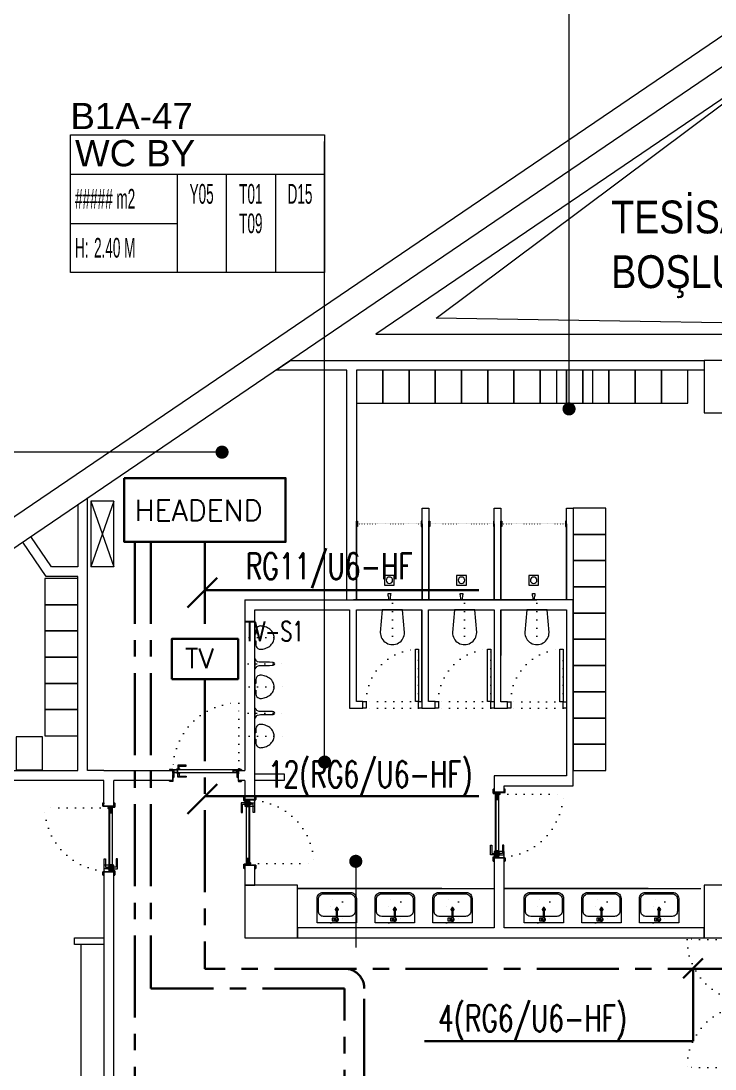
# Model space of a CAD drawing. Header units: metres. Extents: x -17582 to 152404, y -4219 to 29421.
# Drawn here: x 84519 to 85577, y 6990 to 8588 of the extents above; entities that cross this region are included whole.
import ezdxf
from ezdxf.enums import TextEntityAlignment as Align

# ---------------------------------------------------------------- set-up
doc = ezdxf.new("R2010")
doc.units = ezdxf.units.M
doc.header["$LTSCALE"] = 100
doc.header["$MEASUREMENT"] = 0
for name, pattern in [('CENTER', [2, 1.25, -0.25, 0.25, -0.25]), ('DOT2', [0.125, 0, -0.125]), ('HIDDEN', [0.375, 0.25, -0.125])]:
    doc.linetypes.add(name, pattern=pattern)
doc.layers.get('0').update_dxf_attribs({"color": 9, "lineweight": 9})
for name, color, linetype, lineweight in [('00', 9, 'Continuous', 9), ('01', 9, 'Continuous', 9), ('05', 9, 'Continuous', 9), ('05V', 9, 'Continuous', 9), ('06B', 9, 'Continuous', 9), ('06C @ 1', 9, 'Continuous', 9), ('06D', 9, 'Continuous', 9), ('07K', 8, 'Continuous', 9), ('09', 9, 'Continuous', 9), ('10', 9, 'Continuous', 9), ('11', 9, 'Continuous', 9), ('12', 9, 'Continuous', 9), ('15', 9, 'Continuous', 9), ('20', 9, 'DOT2', 9), ('21_mahal200', 9, 'Continuous', 9), ('E-GUVENLIK', 7, 'Continuous', 30), ('E-KABLO', 7, 'Continuous', 30), ('E-TV AMFİ KUTUSU', 7, 'Continuous', 30)]:
    doc.layers.add(name, color=color, linetype=linetype, lineweight=lineweight)
doc.styles.add('Arial', font='arial.ttf', dxfattribs={"height": 2.5})
doc.styles.add('E-YAZI', font='txttw.shx')
doc.styles.add('MuuM_TEXT-STANDART', font='ARIALN.TTF')
doc.dimstyles.new('MuuM_DIM200', dxfattribs={"dimscale": 20, "dimtxt": 2, "dimasz": 1, "dimexe": 1, "dimexo": 1, "dimgap": 1, "dimtad": 1, "dimdec": 1, "dimrnd": 0.5, "dimdsep": 46, "dimtxsty": 'MuuM_TEXT-STANDART', "dimblk": 'ARCHTICK', "dimcen": 0, "dimdle": 0.15, "dimclrd": 256, "dimclre": 256, "dimclrt": 256, "dimadec": 0, "dimazin": 0, "dimtfac": 5, "dimtdec": 1, "dimtix": 1, "dimtmove": 2, "dimatfit": 3, "dimldrblk": 'DOT', "dimfxl": 3, "dimfxlon": 1, "dimtolj": 1, "dimlwd": -1, "dimlwe": -1, "dimarcsym": 0})

# ---------------------------------------------------------------- blocks, each defined once
blk = doc.blocks.new('100_TV AMFİ KUTUSU')
at = {"layer": 'E-TV AMFİ KUTUSU', "color": 4}
blk.add_lwpolyline([(-2.529, 0), (2.529, 0), (2.529, 3.054), (-2.529, 3.054)], close=True, dxfattribs=at)
at = {"layer": 'E-TV AMFİ KUTUSU', "color": 3, "style": 'E-YAZI'}
blk.add_text('TV', height=1.5054, dxfattribs=at).set_placement((-1.518, 0.82))
blk = doc.blocks.new('p-kolon_80x80')
blk.add_lwpolyline([(-40, -40), (40, -40), (40, 40), (-40, 40)], close=True)
blk = doc.blocks.new('1.Bod.Ara.Sitatik Elk')
at = {"layer": '01'}
blk.add_lwpolyline([(1695, -40), (60, -1150.3), (40, -1163.9), (40, -1188.2), (40, -1370), (40, -1370), (40, -1430), (40, -1430), (40, -1850), (470, -1850), (470, -1890), (40, -1890), (40, -2160), (470, -2160), (470, -2200), (40, -2200), (40, -2200), (40, -2200), (40, -2945), (0, -2945), (0, -1142.7), (1968.9, 194.4)], dxfattribs=at)
for p in [(1600, -600), (900, -1400), (1600, -1400)]:
    blk.add_blockref('p-kolon_80x80', p, dxfattribs=at)
blk = doc.blocks.new('_ArchTick')
at = {"color": 0, "linetype": 'ByBlock', "const_width": 0.15}
blk.add_lwpolyline([(-0.5, -0.5), (0.5, 0.5)], dxfattribs=at)
blk = doc.blocks.new('_Dot')
at = {"color": 0, "linetype": 'ByBlock', "lineweight": -2}
blk.add_line((-0.5, 0), (-1, 0), dxfattribs=at)
at = {"color": 0, "linetype": 'ByBlock', "const_width": 0.5}
blk.add_lwpolyline([(-0.25, 0, 1), (0.25, 0, 1)], format="xyb", close=True, dxfattribs=at)
blk = doc.blocks.new('0_roomno2')
blk.add_lwpolyline([(19.375, -10.5), (0, -10.5), (0, 0), (19.375, 0)], close=True)
for points in [[(0, -3), (19.375, -3)], [(8.125, -3), (8.125, -10.5)], [(11.875, -3), (11.875, -10.5)], [(15.625, -3), (15.625, -10.5)], [(0, -6.75), (8.125, -6.75)]]:
    blk.add_lwpolyline(points)
at = {"style": 'MuuM_TEXT-STANDART', "width": 0.6}
blk.add_text('H:', height=1.5, dxfattribs=at).set_placement((0.35, -8.608), align=Align.MIDDLE_LEFT)
at = {"style": 'Arial'}
blk.add_attdef('ODANO', (0, 1.17), '', height=2, dxfattribs=at)
blk.add_attdef('MEKANADI', text='', height=2, dxfattribs=at).set_placement((0.35, -3), align=Align.BOTTOM_LEFT)
at = {"style": 'MuuM_TEXT-STANDART', "width": 0.6}
for tag, p in [('YER01', (10, -4.5)), ('TAVAN01', (13.75, -4.5)), ('DUVAR01', (17.5, -4.5)), ('YER02', (10, -6.75)), ('TAVAN02', (13.75, -6.75)), ('DUVAR02', (17.5, -6.75)), ('YER03', (10, -9)), ('TAVAN03', (13.75, -9)), ('DUVAR03', (17.5, -9))]:
    blk.add_attdef(tag, text='', height=1.5, dxfattribs=at).set_placement(p, align=Align.MIDDLE_CENTER)
for tag, p in [('M2', (0.35, -4.875)), ('TEMIZTAVANYUKSEKLIGI', (1.8, -8.608))]:
    blk.add_attdef(tag, text='', height=1.5, dxfattribs=at).set_placement(p, align=Align.MIDDLE_LEFT)
blk = doc.blocks.new('p-giyinme dolabı')
blk.add_lwpolyline([(40, -20), (40, 20), (-10, 20), (-10, -20)], close=True)
blk = doc.blocks.new('p-kapı kolu')
for points in [[(2.2, 0), (2.2, -1.25), (-2.2, -1.25), (-2.2, 0), (2.2, 0)], [(1.225, -1.25), (1.225, -7.5), (-13.775, -7.5), (-13.775, -5.625), (-1.025, -5.625), (-1.025, -5.625), (-1.025, -1.25), (1.225, -1.25)]]:
    blk.add_lwpolyline(points)
blk = doc.blocks.new('K-AH-01')
at = {"layer": '09'}
h = blk.add_hatch(dxfattribs=at)
h.set_pattern_fill('LOGEND', color=256, scale=10, style=0)
h.set_pattern_definition([(7e-15, (-3944.073, -2726.897), (10, 10), [3, -7]), (7e-15, (-3944.073, -2726.397), (10, 10), [3, -7]), (7e-15, (-3943.573, -2725.397), (10, 10), [2, -8]), (7e-15, (-3943.073, -2724.397), (10, 10), [1.5, -8.5]), (7e-15, (-3943.073, -2723.397), (10, 10), [1, -9]), (7e-15, (-3945.573, -2722.397), (10, 10), [0.5, -2.5, 0.5, -6.5]), (7e-15, (-3944.073, -2721.897), (10, 10), [0.5, -4, 1.5, -4]), (7e-15, (-3942.073, -2721.397), (10, 10), [0.5, -0.5, 0.5, -8.5]), (7e-15, (-3942.573, -2720.897), (10, 10), [0.5, -9.5]), (7e-15, (-3943.073, -2719.897), (10, 10), [1.5, -8.5]), (7e-15, (-3943.073, -2718.897), (10, 10), [2, -8]), (7e-15, (-3943.573, -2717.897), (10, 10), [2.5, -3, 0.5, -4]), (90, (-3947.573, -2723.897), (-10, 10), [0.5, -1, 2.5, -6]), (90, (-3947.073, -2722.897), (-10, 10), [0.5, -0.5, 1.5, -7.5]), (90, (-3946.573, -2718.897), (-10, 10), [1, -9]), (90, (-3946.073, -2722.897), (-10, 10), [2, -3, 0.5, -4.5]), (90, (-3945.573, -2717.397), (-10, 10), [0.5, -9.5]), (90, (-3945.073, -2722.397), (-10, 10), [1.5, -8.5]), (90, (-3944.073, -2721.897), (-10, 10), [1, -9]), (90, (-3943.073, -2721.897), (-10, 10), [0.5, -1.5, 1.5, -6.5]), (90, (-3942.573, -2721.397), (-10, 10), [0.5, -9.5]), (90, (-3942.073, -2723.397), (-10, 10), [1.4, -8.6]), (90, (-3941.573, -2725.397), (-10, 10), [1, -9]), (90, (-3940.573, -2721.397), (-10, 10), [0.5, -9.5]), (90, (-3939.573, -2721.897), (-10, 10), [1.5, -8.5]), (90, (-3938.573, -2721.897), (-10, 10), [1.5, -8.5]), (45, (-3940.073, -2725.8966), (1e-15, 10), [0.7071, -0.7071, 0.7071, -12.020836]), (45, (-3942.073, -2723.3966), (1e-15, 10), [1.4142, -12.727936]), (45, (-3946.073, -2718.3966), (1e-15, 10), [1.4142, -12.727936]), (45, (-3944.073, -2720.8966), (1e-15, 10), [1.4142, -12.727936]), (45, (-3943.573, -2722.8966), (1e-15, 10), [1.4142, -12.727936]), (45, (-3940.573, -2724.8966), (1e-15, 10), [1.4142, -12.727936]), (45, (-3941.573, -2724.3966), (1e-15, 10), [2.12132, -12.020816]), (45, (-3944.573, -2719.8966), (1e-15, 10), [0.7071, -13.435036]), (45, (-3945.073, -2718.8966), (1e-15, 10), [0.7071, -13.435036]), (45, (-3941.073, -2718.8966), (1e-15, 10), [0.7071, -13.435036]), (45, (-3945.073, -2723.8966), (1e-15, 10), [0.7071, -13.435036]), (45, (-3939.573, -2720.3966), (1e-15, 10), [0.7071, -13.435036]), (45, (-3943.073, -2721.3966), (1e-15, 10), [0.7071, -13.435036]), (45, (-3942.073, -2720.3966), (1e-15, 10), [0.7071, -13.435036]), (135, (-3942.573, -2722.3966), (-10, 1e-15), [0.7071, -0.7071, 2.12132, -10.606616]), (135, (-3941.073, -2722.3966), (-10, 1e-15), [0.7071, -13.435036]), (135, (-3941.073, -2725.8966), (-10, 1e-15), [0.7071, -13.435036]), (135, (-3943.073, -2723.3966), (-10, 1e-15), [0.7071, -13.435036]), (135, (-3941.573, -2721.3966), (-10, 1e-15), [0.7071, -13.435036]), (135, (-3944.073, -2723.8966), (-10, 1e-15), [0.7071, -13.435036]), (135, (-3940.073, -2723.8966), (-10, 1e-15), [0.7071, -13.435036]), (135, (-3947.073, -2726.8966), (-10, 1e-15), [0.7071, -13.435036]), (135, (-3946.573, -2726.3966), (-10, 1e-15), [1.4142, -12.727936]), (135, (-3946.073, -2725.8966), (-10, 1e-15), [1.4142, -12.727936]), (135, (-3945.073, -2725.8966), (-10, 1e-15), [1.4142, -12.727936]), (135, (-3944.573, -2724.8966), (-10, 1e-15), [1.4142, -12.727936]), (135, (-3940.573, -2720.8966), (-10, 1e-15), [1.4142, -12.727936]), (135, (-3938.573, -2725.8966), (-10, 1e-15), [1.4142, -12.727936]), (135, (-3938.073, -2717.8966), (-10, 1e-15), [1.4142, -12.727936]), (135, (-3938.073, -2718.8966), (-10, 1e-15), [1.4142, -12.727936]), (135, (-3939.073, -2719.3966), (-10, 1e-15), [1.4142, -12.727936]), (135, (-3946.073, -2719.3966), (-10, 1e-15), [2.12132, -12.020816]), (135, (-3939.573, -2720.3966), (-10, 1e-15), [2.12132, -12.020816]), (26.56505, (-3945.0727, -2717.3966), (10, 4e-09), [1.118, -21.24268]), (26.56505, (-3945.0727, -2722.3966), (10, 4e-09), [1.118, -21.24268]), (26.56505, (-3944.0727, -2719.3966), (10, 4e-09), [1.118, -21.24268]), (26.56505, (-3941.0727, -2726.3966), (10, 4e-09), [1.118, -21.24268]), (26.56505, (-3941.5727, -2725.3966), (10, 4e-09), [1.118, -21.24268]), (26.56505, (-3944.5727, -2723.3966), (10, 4e-09), [1.118, -21.24268]), (26.56505, (-3944.5727, -2718.3966), (10, 4e-09), [1.118, -21.24268]), (26.56505, (-3941.5727, -2721.3966), (10, 4e-09), [2.236, -20.12468]), (63.43495, (-3941.5727, -2719.8966), (5e-10, 10), [1.118, -21.24268]), (63.43495, (-3940.0727, -2722.8966), (5e-10, 10), [1.118, -21.24268]), (63.43495, (-3945.0727, -2720.8966), (5e-10, 10), [1.118, -21.24268]), (63.43495, (-3947.0727, -2720.3966), (5e-10, 10), [1.118, -21.24268]), (63.43495, (-3941.0727, -2722.3966), (5e-10, 10), [1.118, -21.24268]), (63.43495, (-3942.0727, -2722.3966), (5e-10, 10), [1.118, -21.24268]), (63.43495, (-3946.0727, -2720.8966), (5e-10, 10), [2.236, -20.12468]), (63.43495, (-3938.5727, -2724.3966), (5e-10, 10), [2.236, -20.12468]), (63.43495, (-3939.5727, -2723.8966), (5e-10, 10), [2.236, -20.12468]), (116.56505, (-3947.5727, -2725.3966), (-4e-09, 10), [1.118, -21.24268]), (116.56505, (-3947.5727, -2719.8966), (-4e-09, 10), [1.118, -21.24268]), (116.56505, (-3945.5727, -2726.8966), (-4e-09, 10), [1.118, -21.24268]), (116.56505, (-3946.5727, -2717.8966), (-4e-09, 10), [1.118, -21.24268]), (116.56505, (-3945.5727, -2723.8966), (-4e-09, 10), [1.118, -21.24268]), (116.56505, (-3943.5727, -2722.8966), (-4e-09, 10), [1.118, -21.24268]), (116.56505, (-3942.5727, -2720.8966), (-4e-09, 10), [1.118, -21.24268]), (116.56505, (-3947.0727, -2724.8966), (3.2e-06, 10.0000016), [1.118, -21.24268]), (116.56505, (-3944.5727, -2723.3966), (-4e-09, 10), [1.118, -21.24268]), (116.56505, (-3941.5727, -2724.3966), (-4e-09, 10), [1.118, -21.24268]), (116.56505, (-3940.5727, -2723.3966), (-4e-09, 10), [1.118, -21.24268]), (116.56505, (-3938.5727, -2720.3966), (-4e-09, 10), [1.118, -21.24268]), (116.56505, (-3946.0727, -2717.3966), (-4e-09, 10), [1.118, -21.24268]), (116.56505, (-3947.5727, -2717.8966), (-4e-09, 10), [2.236, -20.12468]), (116.56505, (-3946.0727, -2724.8966), (-4e-09, 10), [2.236, -20.12468]), (153.43495, (-3947.5727, -2726.3966), (-10, 5e-10), [1.118, -21.24268]), (153.43495, (-3939.0727, -2726.8966), (-10, 5e-10), [1.118, -21.24268]), (153.43495, (-3939.5727, -2721.8966), (-10, 5e-10), [1.118, -21.24268]), (153.43495, (-3943.5727, -2725.3966), (-10, 5e-10), [1.118, -21.24268]), (153.43495, (-3944.0727, -2726.3966), (-10, 5e-10), [1.118, -21.24268]), (153.43495, (-3943.0727, -2724.3966), (-10, 5e-10), [1.118, -21.24268]), (153.43495, (-3940.0727, -2718.3966), (-10, 5e-10), [1.118, -21.24268]), (153.43495, (-3939.0727, -2717.8966), (-10, 5e-10), [2.236, -20.12468])])
h.paths.add_polyline_path([(10.8, 6.5), (10.8, 2.5), (0.8, 2.5), (0.8, 6.5)])
h = blk.add_hatch(dxfattribs=at)
h.set_pattern_fill('LOGEND', color=256, scale=10, style=0)
h.set_pattern_definition([(7e-15, (-3938.781, -2726.897), (10, 10), [3, -7]), (7e-15, (-3938.781, -2726.397), (10, 10), [3, -7]), (7e-15, (-3938.281, -2725.397), (10, 10), [2, -8]), (7e-15, (-3937.781, -2724.397), (10, 10), [1.5, -8.5]), (7e-15, (-3937.781, -2723.397), (10, 10), [1, -9]), (7e-15, (-3940.281, -2722.397), (10, 10), [0.5, -2.5, 0.5, -6.5]), (7e-15, (-3938.781, -2721.897), (10, 10), [0.5, -4, 1.5, -4]), (7e-15, (-3936.781, -2721.397), (10, 10), [0.5, -0.5, 0.5, -8.5]), (7e-15, (-3937.281, -2720.897), (10, 10), [0.5, -9.5]), (7e-15, (-3937.781, -2719.897), (10, 10), [1.5, -8.5]), (7e-15, (-3937.781, -2718.897), (10, 10), [2, -8]), (7e-15, (-3938.281, -2717.897), (10, 10), [2.5, -3, 0.5, -4]), (90, (-3942.281, -2723.897), (-10, 10), [0.5, -1, 2.5, -6]), (90, (-3941.781, -2722.897), (-10, 10), [0.5, -0.5, 1.5, -7.5]), (90, (-3941.281, -2718.897), (-10, 10), [1, -9]), (90, (-3940.781, -2722.897), (-10, 10), [2, -3, 0.5, -4.5]), (90, (-3940.281, -2717.397), (-10, 10), [0.5, -9.5]), (90, (-3939.781, -2722.397), (-10, 10), [1.5, -8.5]), (90, (-3938.781, -2721.897), (-10, 10), [1, -9]), (90, (-3937.781, -2721.897), (-10, 10), [0.5, -1.5, 1.5, -6.5]), (90, (-3937.281, -2721.397), (-10, 10), [0.5, -9.5]), (90, (-3936.781, -2723.397), (-10, 10), [1.4, -8.6]), (90, (-3936.281, -2725.397), (-10, 10), [1, -9]), (90, (-3935.281, -2721.397), (-10, 10), [0.5, -9.5]), (90, (-3934.281, -2721.897), (-10, 10), [1.5, -8.5]), (90, (-3933.281, -2721.897), (-10, 10), [1.5, -8.5]), (45, (-3934.781, -2725.8966), (1e-15, 10), [0.7071, -0.7071, 0.7071, -12.020836]), (45, (-3936.781, -2723.3966), (1e-15, 10), [1.4142, -12.727936]), (45, (-3940.781, -2718.3966), (1e-15, 10), [1.4142, -12.727936]), (45, (-3938.781, -2720.8966), (1e-15, 10), [1.4142, -12.727936]), (45, (-3938.281, -2722.8966), (1e-15, 10), [1.4142, -12.727936]), (45, (-3935.281, -2724.8966), (1e-15, 10), [1.4142, -12.727936]), (45, (-3936.281, -2724.3966), (1e-15, 10), [2.12132, -12.020816]), (45, (-3939.281, -2719.8966), (1e-15, 10), [0.7071, -13.435036]), (45, (-3939.781, -2718.8966), (1e-15, 10), [0.7071, -13.435036]), (45, (-3935.781, -2718.8966), (1e-15, 10), [0.7071, -13.435036]), (45, (-3939.781, -2723.8966), (1e-15, 10), [0.7071, -13.435036]), (45, (-3934.281, -2720.3966), (1e-15, 10), [0.7071, -13.435036]), (45, (-3937.781, -2721.3966), (1e-15, 10), [0.7071, -13.435036]), (45, (-3936.781, -2720.3966), (1e-15, 10), [0.7071, -13.435036]), (135, (-3937.281, -2722.3966), (-10, 1e-15), [0.7071, -0.7071, 2.12132, -10.606616]), (135, (-3935.781, -2722.3966), (-10, 1e-15), [0.7071, -13.435036]), (135, (-3935.781, -2725.8966), (-10, 1e-15), [0.7071, -13.435036]), (135, (-3937.781, -2723.3966), (-10, 1e-15), [0.7071, -13.435036]), (135, (-3936.281, -2721.3966), (-10, 1e-15), [0.7071, -13.435036]), (135, (-3938.781, -2723.8966), (-10, 1e-15), [0.7071, -13.435036]), (135, (-3934.781, -2723.8966), (-10, 1e-15), [0.7071, -13.435036]), (135, (-3941.781, -2726.8966), (-10, 1e-15), [0.7071, -13.435036]), (135, (-3941.281, -2726.3966), (-10, 1e-15), [1.4142, -12.727936]), (135, (-3940.781, -2725.8966), (-10, 1e-15), [1.4142, -12.727936]), (135, (-3939.781, -2725.8966), (-10, 1e-15), [1.4142, -12.727936]), (135, (-3939.281, -2724.8966), (-10, 1e-15), [1.4142, -12.727936]), (135, (-3935.281, -2720.8966), (-10, 1e-15), [1.4142, -12.727936]), (135, (-3933.281, -2725.8966), (-10, 1e-15), [1.4142, -12.727936]), (135, (-3932.781, -2717.8966), (-10, 1e-15), [1.4142, -12.727936]), (135, (-3932.781, -2718.8966), (-10, 1e-15), [1.4142, -12.727936]), (135, (-3933.781, -2719.3966), (-10, 1e-15), [1.4142, -12.727936]), (135, (-3940.781, -2719.3966), (-10, 1e-15), [2.12132, -12.020816]), (135, (-3934.281, -2720.3966), (-10, 1e-15), [2.12132, -12.020816]), (26.56505, (-3939.7813, -2717.3966), (10, 4e-09), [1.118, -21.24268]), (26.56505, (-3939.7813, -2722.3966), (10, 4e-09), [1.118, -21.24268]), (26.56505, (-3938.7813, -2719.3966), (10, 4e-09), [1.118, -21.24268]), (26.56505, (-3935.7813, -2726.3966), (10, 4e-09), [1.118, -21.24268]), (26.56505, (-3936.2813, -2725.3966), (10, 4e-09), [1.118, -21.24268]), (26.56505, (-3939.2813, -2723.3966), (10, 4e-09), [1.118, -21.24268]), (26.56505, (-3939.2813, -2718.3966), (10, 4e-09), [1.118, -21.24268]), (26.56505, (-3936.2813, -2721.3966), (10, 4e-09), [2.236, -20.12468]), (63.43495, (-3936.2813, -2719.8966), (5e-10, 10), [1.118, -21.24268]), (63.43495, (-3934.7813, -2722.8966), (5e-10, 10), [1.118, -21.24268]), (63.43495, (-3939.7813, -2720.8966), (5e-10, 10), [1.118, -21.24268]), (63.43495, (-3941.7813, -2720.3966), (5e-10, 10), [1.118, -21.24268]), (63.43495, (-3935.7813, -2722.3966), (5e-10, 10), [1.118, -21.24268]), (63.43495, (-3936.7813, -2722.3966), (5e-10, 10), [1.118, -21.24268]), (63.43495, (-3940.7813, -2720.8966), (5e-10, 10), [2.236, -20.12468]), (63.43495, (-3933.2813, -2724.3966), (5e-10, 10), [2.236, -20.12468]), (63.43495, (-3934.2813, -2723.8966), (5e-10, 10), [2.236, -20.12468]), (116.56505, (-3942.2813, -2725.3966), (-4e-09, 10), [1.118, -21.24268]), (116.56505, (-3942.2813, -2719.8966), (-4e-09, 10), [1.118, -21.24268]), (116.56505, (-3940.2813, -2726.8966), (-4e-09, 10), [1.118, -21.24268]), (116.56505, (-3941.2813, -2717.8966), (-4e-09, 10), [1.118, -21.24268]), (116.56505, (-3940.2813, -2723.8966), (-4e-09, 10), [1.118, -21.24268]), (116.56505, (-3938.2813, -2722.8966), (-4e-09, 10), [1.118, -21.24268]), (116.56505, (-3937.2813, -2720.8966), (-4e-09, 10), [1.118, -21.24268]), (116.56505, (-3941.7813, -2724.8966), (3.2e-06, 10.0000016), [1.118, -21.24268]), (116.56505, (-3939.2813, -2723.3966), (-4e-09, 10), [1.118, -21.24268]), (116.56505, (-3936.2813, -2724.3966), (-4e-09, 10), [1.118, -21.24268]), (116.56505, (-3935.2813, -2723.3966), (-4e-09, 10), [1.118, -21.24268]), (116.56505, (-3933.2813, -2720.3966), (-4e-09, 10), [1.118, -21.24268]), (116.56505, (-3940.7813, -2717.3966), (-4e-09, 10), [1.118, -21.24268]), (116.56505, (-3942.2813, -2717.8966), (-4e-09, 10), [2.236, -20.12468]), (116.56505, (-3940.7813, -2724.8966), (-4e-09, 10), [2.236, -20.12468]), (153.43495, (-3942.2813, -2726.3966), (-10, 5e-10), [1.118, -21.24268]), (153.43495, (-3933.7813, -2726.8966), (-10, 5e-10), [1.118, -21.24268]), (153.43495, (-3934.2813, -2721.8966), (-10, 5e-10), [1.118, -21.24268]), (153.43495, (-3938.2813, -2725.3966), (-10, 5e-10), [1.118, -21.24268]), (153.43495, (-3938.7813, -2726.3966), (-10, 5e-10), [1.118, -21.24268]), (153.43495, (-3937.7813, -2724.3966), (-10, 5e-10), [1.118, -21.24268]), (153.43495, (-3934.7813, -2718.3966), (-10, 5e-10), [1.118, -21.24268]), (153.43495, (-3933.7813, -2717.8966), (-10, 5e-10), [2.236, -20.12468])])
h.paths.add_polyline_path([(89.1, 2.5), (89.1, 6.5), (99.1, 6.5), (99.1, 2.5)])
at = {"layer": '10'}
for points in [[(-0.4, -1.7), (1.3, -1.7, 0.414214), (1.6, -1.4), (1.6, 1.1, 0.414214), (1.3, 1.4, 0.414214), (1, 1.1), (1, 0.2), (0.2, 0.2), (0.2, 16.4, 0.414214), (-0.1, 16.7), (-4.6, 16.7, 0.414214), (-4.9, 16.4), (-4.9, 15.3, 0.414214), (-4.6, 15), (-3.5, 15), (-3.5, 15.2), (-4.6, 15.2, -0.414214), (-4.7, 15.3), (-4.7, 16.4, -0.414214), (-4.6, 16.5), (-0.2, 16.5), (-0.1, 16.5, -0.414214), (0, 16.4), (0, 0), (1.2, 0), (1.2, 1.1, -0.414214), (1.3, 1.2, -0.414214), (1.4, 1.1), (1.4, -1.4, -0.414214), (1.3, -1.5), (-0.4, -1.5), (-4.6, -1.5, -0.414214), (-4.7, -1.4), (-4.7, -0.3, -0.414214), (-4.6, -0.2), (-3.5, -0.2), (-3.5, 0), (-4.6, 0, 0.414214), (-4.9, -0.3), (-4.9, -1.4, 0.414214), (-4.6, -1.7)], [(100.4, -1.7), (98.7, -1.7, -0.414214), (98.4, -1.4), (98.4, 1.1, -0.414214), (98.7, 1.4, -0.414214), (99, 1.1), (99, 0.2), (99.8, 0.2), (99.8, 16.4, -0.414214), (100.1, 16.7), (104.6, 16.7, -0.414214), (104.9, 16.4), (104.9, 15.3, -0.414214), (104.6, 15), (103.5, 15), (103.5, 15.2), (104.6, 15.2, 0.414214), (104.7, 15.3), (104.7, 16.4, 0.414214), (104.6, 16.5), (100.2, 16.5), (100.1, 16.5, 0.414214), (100, 16.4), (100, 0), (98.8, 0), (98.8, 1.1, 0.414214), (98.7, 1.2, 0.414214), (98.6, 1.1), (98.6, -1.4, 0.414214), (98.7, -1.5), (100.4, -1.5), (104.6, -1.5, 0.414214), (104.7, -1.4), (104.7, -0.3, 0.414214), (104.6, -0.2), (103.5, -0.2), (103.5, 0), (104.6, 0, -0.414214), (104.9, -0.3), (104.9, -1.4, -0.414214), (104.6, -1.7)], [(2.1, 7.6), (0.8, 7), (0.8, 4.1), (0.6, 4.1), (0.6, 7.1), (2, 7.8, -14.796002)]]:
    blk.add_lwpolyline(points, format="xyb", close=True, dxfattribs=at)
blk.add_circle((2.7, 8.1), 0.55, dxfattribs=at)
at = {"layer": '12'}
for points in [[(0.8, 6.5), (99.1, 6.5), (99.1, 7), (0.8, 7)], [(0.8, 2.5), (10.8, 2.5), (10.8, 6.5), (0.8, 6.5)], [(0.8, 2.5), (99.1, 2.5), (99.1, 2), (0.8, 2)], [(89.1, 2.5), (99.1, 2.5), (99.1, 6.5), (89.1, 6.5)]]:
    blk.add_lwpolyline(points, close=True, dxfattribs=at)
at = {"layer": '20'}
blk.add_lwpolyline([(2.7, 8.1), (2.7, 105.2)], dxfattribs=at)
at = {"layer": '20', "linetype": 'HIDDEN'}
for points in [[(2, 6.9), (2, 5.4), (3.5, 5.4), (3.5, 6.9)], [(2.2, 7.6), (2.2, 5.6), (3.3, 5.6), (3.3, 7.6)]]:
    blk.add_lwpolyline(points, dxfattribs=at)
at = {"layer": '20'}
blk.add_arc((0.8, 7), 98.3, 357.0842, 88.8632, dxfattribs=at)
at = {"layer": '06C @ 1', "xscale": -1, "rotation": 180}
blk.add_blockref('p-kapı kolu', (94.1, 7), dxfattribs=at)
at = {"layer": '06C @ 1'}
blk.add_blockref('p-kapı kolu', (94.1, 2), dxfattribs=at)
blk = doc.blocks.new('p-duş kabini')
for points in [[(-485, 1200), (-485, 1120), (-500, 1120), (-500, 1200)], [(485, 1200), (485, 1120), (500, 1120), (500, 1200)], [(75, 375), (75, 225), (-75, 225), (-75, 375)]]:
    blk.add_lwpolyline(points, close=True)
blk.add_lwpolyline([(-500, 1160), (-500, 0), (500, 0), (500, 1160)])
at = {"linetype": 'DOT2'}
blk.add_lwpolyline([(485, 1160), (-485, 1160)], dxfattribs=at)
blk.add_lwpolyline([(20, 100), (-20, 100, 0.069693), (-10, 35), (-10, 4), (-15, 4), (-15, 0), (15, 0), (15, 4), (10, 4), (10, 35, 0.069693), (20, 100)], format="xyb")
blk.add_circle((0, 300), 50)
blk = doc.blocks.new('gr-p-barel kilitli kapı kolu')
at = {"flags": 128}
for points in [[(-0.9, 0.8), (-0.9, 4.9), (-11.7, 4.9), (-11.7, 6.7), (0.9, 6.7), (0.9, 0.8)], [(-0.8, 5), (0.8, 6.6)]]:
    blk.add_lwpolyline(points, dxfattribs=at)
blk.add_lwpolyline([(-2.75, 0), (-2.75, 0.7), (2.75, 0.7), (2.75, 0)])
blk.add_lwpolyline([(-1.3, 0.7), (1.3, 0.7), (1.3, 0.8), (-1.3, 0.8)], close=True)
blk = doc.blocks.new('prf-scr2')
at = {"linetype": 'DOT2', "ltscale": 10}
blk.add_line((0, 0.2), (0, -1.1), dxfattribs=at)
for p, q in [((-0.1, -0.2), (0.1, -0.3)), ((0.1, -0.2), (-0.1, -0.2)), ((0.1, -0.3), (-0.1, -0.3)), ((-0.1, -0.3), (0.1, -0.4)), ((0.1, -0.4), (-0.1, -0.4)), ((0.1, -0.5), (-0.1, -0.4)), ((-0.1, -0.4), (0.1, -0.4)), ((0.1, -0.6), (-0.1, -0.5)), ((-0.1, -0.5), (0.1, -0.5)), ((-0.1, -0.6), (0.1, -0.7)), ((0.1, -0.6), (-0.1, -0.6)), ((-0.1, -0.6), (0.1, -0.6)), ((-0.1, -0.7), (0.1, -0.8)), ((0.1, -0.7), (-0.1, -0.7)), ((-0.1, -0.8), (0.1, -0.8)), ((0.1, -0.8), (-0.1, -0.8)), ((0.1, -0.2), (0, -0.1)), ((0, -0.2), (0.1, -0.2))]:
    blk.add_line(p, q)
blk.add_lwpolyline([(0.2, 0), (-0.2, 0), (-0.2, 0), (-0.1, -0.1), (0.1, -0.1), (0.2, 0), (0.2, 0)], close=True)
for points in [[(0.2, 0), (-0.2, 0)], [(-0.1, -0.1), (-0.1, -0.2), (-0.1, -0.2), (-0.1, -0.2), (-0.1, -0.2), (-0.1, -0.3), (-0.1, -0.3), (-0.1, -0.3), (-0.1, -0.3), (-0.1, -0.4), (-0.1, -0.4), (-0.1, -0.4), (-0.1, -0.4), (-0.1, -0.4), (-0.1, -0.5), (-0.1, -0.5), (-0.1, -0.5), (-0.1, -0.5), (-0.1, -0.5), (-0.1, -0.5), (-0.1, -0.6), (-0.1, -0.6), (-0.1, -0.6), (-0.1, -0.6), (-0.1, -0.6), (-0.1, -0.7), (-0.1, -0.7), (-0.1, -0.7), (-0.1, -0.7), (-0.1, -0.7), (-0.1, -0.8), (-0.1, -0.8), (-0.1, -0.8), (-0.1, -0.8), (0, -0.9), (0, -0.9), (0, -0.9), (0.1, -0.8), (0.1, -0.8), (0.1, -0.7), (0.1, -0.7), (0.1, -0.7), (0.1, -0.7), (0.1, -0.7), (0.1, -0.7), (0.1, -0.6), (0.1, -0.6), (0.1, -0.6), (0.1, -0.6), (0.1, -0.6), (0.1, -0.5), (0.1, -0.5), (0.1, -0.5), (0.1, -0.5), (0.1, -0.4), (0.1, -0.4), (0.1, -0.4), (0.1, -0.4), (0.1, -0.4), (0.1, -0.3), (0.1, -0.3), (0.1, -0.3), (0.1, -0.3), (0.1, -0.3), (0.1, -0.3), (0.1, -0.2), (0.1, -0.2), (0.1, -0.2), (0.1, -0.2), (0.1, -0.2), (0.1, -0.1)]]:
    blk.add_lwpolyline(points)
blk = doc.blocks.new('K-SAC-01')
at = {"layer": '10'}
for points in [[(-4.6, 16.2, -0.414214), (-4.5, 16.3), (-0.1, 16.3, -0.414214), (0, 16.2), (0, 5.9), (0.2, 5.9), (0.2, 16.2, 0.414214), (-0.1, 16.5), (-4.5, 16.5, 0.414214), (-4.8, 16.2), (-4.8, 15.3, 0.414214), (-4.5, 15), (-3.4, 15), (-3.4, 15.2), (-4.5, 15.2, -0.414214), (-4.6, 15.3)], [(104.6, 16.2, 0.414214), (104.5, 16.3), (100.1, 16.3, 0.414214), (100, 16.2), (100, 5.9), (99.8, 5.9), (99.8, 16.2, -0.414214), (100.1, 16.5), (104.5, 16.5, -0.414214), (104.8, 16.2), (104.8, 15.3, -0.414214), (104.5, 15), (103.4, 15), (103.4, 15.2), (104.5, 15.2, 0.414214), (104.6, 15.3)], [(0.2, 10.3, -0.414214), (0.5, 10.6), (1.5, 10.6, -0.414214), (1.8, 10.3), (1.8, 3.9, -0.414214), (1.5, 3.6, -0.414214), (1.2, 3.9), (1.2, 4.8), (0.2, 4.8), (0.2, -1.2, -0.414214), (-0.1, -1.5), (-4.5, -1.5, -0.414214), (-4.8, -1.2), (-4.8, -0.3, -0.414214), (-4.5, 0), (-3.4, 0), (-3.4, -0.2), (-4.5, -0.2, 0.414214), (-4.6, -0.3), (-4.6, -1.2, 0.414214), (-4.5, -1.3), (-0.1, -1.3, 0.414214), (0, -1.2), (0, 5), (1.4, 5), (1.4, 3.9, 0.414214), (1.5, 3.8, 0.414214), (1.6, 3.9), (1.6, 10.3, 0.414214), (1.5, 10.4), (0.5, 10.4, 0.414214), (0.4, 10.3), (0.4, 9.4), (0.2, 9.4)], [(-0.4, -2), (1, -1.4), (1, 1.5), (1.2, 1.5), (1.2, -1.5), (-0.3, -2.2, -14.796002)], [(99.8, 10.3, 0.414214), (99.5, 10.6), (98.5, 10.6, 0.414214), (98.2, 10.3), (98.2, 3.9, 0.414214), (98.5, 3.6, 0.414214), (98.8, 3.9), (98.8, 4.8), (99.8, 4.8), (99.8, -1.2, 0.414214), (100.1, -1.5), (104.5, -1.5, 0.414214), (104.8, -1.2), (104.8, -0.3, 0.414214), (104.5, 0), (103.4, 0), (103.4, -0.2), (104.5, -0.2, -0.414214), (104.6, -0.3), (104.6, -1.2, -0.414214), (104.5, -1.3), (100.1, -1.3, -0.414214), (100, -1.2), (100, 5), (98.6, 5), (98.6, 3.9, -0.414214), (98.5, 3.8, -0.414214), (98.4, 3.9), (98.4, 10.3, -0.414214), (98.5, 10.4), (99.5, 10.4, -0.414214), (99.6, 10.3), (99.6, 9.4), (99.8, 9.4)]]:
    blk.add_lwpolyline(points, format="xyb", close=True, dxfattribs=at)
for points in [[(98.8, 0.1), (98.8, 2.1), (99.1, 2.1), (99.1, 3.2), (1.5, 3.2), (1.5, 2.1), (1.8, 2.1), (1.8, 0.1), (1.5, 0.1), (1.5, 1.9), (1.2, 1.9), (1.2, 3.5), (99.4, 3.5), (99.4, 1.9), (99.1, 1.9), (99.1, 0.1)], [(98.8, 2.1), (98.8, 0.1), (99.4, 0.1), (99.4, -1.5), (1.2, -1.5), (1.2, 0.1), (1.8, 0.1), (1.8, 2.1), (2.1, 2.1), (2.1, -0.1), (1.5, -0.1), (1.5, -1.2), (99.1, -1.2), (99.1, -0.1), (98.5, -0.1), (98.5, 2.1), (98.8, 2.1)]]:
    blk.add_lwpolyline(points, dxfattribs=at)
for points in [[(2.1, 3), (8.1, 3), (8.1, -1), (2.1, -1)], [(2.4, 2.7), (7.8, 2.7), (7.8, -0.7), (2.4, -0.7)], [(98.5, 3), (92.5, 3), (92.5, -1), (98.5, -1)], [(98.2, 2.7), (92.8, 2.7), (92.8, -0.7), (98.2, -0.7)]]:
    blk.add_lwpolyline(points, close=True, dxfattribs=at)
blk.add_circle((-0.9, -2.5), 0.55, dxfattribs=at)
at = {"layer": '20', "linetype": 'HIDDEN'}
for points in [[(-0.2, -1.3), (-0.2, 0), (-1.7, 0), (-1.7, -1.3)], [(-0.4, -2), (-0.4, -0.2), (-1.5, -0.2), (-1.5, -2)]]:
    blk.add_lwpolyline(points, dxfattribs=at)
at = {"layer": '20'}
blk.add_lwpolyline([(-0.9, -2.5), (-0.9, -102.9)], dxfattribs=at)
blk.add_arc((-0.9, -2.5), 100.4, 270, 1.5131, dxfattribs=at)
at = {"layer": '06B'}
blk.add_blockref('gr-p-barel kilitli kapı kolu', (91.4, 3.5), dxfattribs=at)
at = {"layer": '06B', "xscale": -1, "rotation": 180}
blk.add_blockref('gr-p-barel kilitli kapı kolu', (91.4, -1.5), dxfattribs=at)
at = {"layer": '10', "xscale": -1, "rotation": 90}
blk.add_blockref('prf-scr2', (1.5, 1), dxfattribs=at)
at = {"layer": '10', "rotation": 270}
blk.add_blockref('prf-scr2', (99.1, 1.2), dxfattribs=at)
blk = doc.blocks.new('A$C6B6E2180')
for points in [[(-2.4, 0), (2.4, 0)], [(0, 2.7), (0, -2.7)]]:
    blk.add_lwpolyline(points)
for radius in [2, 1]:
    blk.add_circle((0, 0), radius)
blk = doc.blocks.new('p-batarya uno')
at = {"linetype": 'Continuous', "elevation": 5.3}
blk.add_lwpolyline([(1959.7, 13727.4), (1962.7, 13727.4), (1962.8, 13727.5), (1962.9, 13727.6), (1962.9, 13729.5), (1962.9, 13731.5), (1962.8, 13731.6), (1962.7, 13731.6), (1959.7, 13731.6), (1959.7, 13731.6), (1959.6, 13731.5), (1959.4, 13731.5), (1959.3, 13731.5), (1959.2, 13731.6), (1957.8, 13731.6), (1957.5, 13731.9), (1956.8, 13732.1), (1956.4, 13732.2), (1956.1, 13732.2), (1955.5, 13732.1), (1954.8, 13731.9), (1954.2, 13731.4), (1953.8, 13730.9), (1953.5, 13730.2), (1953.4, 13729.5), (1953.5, 13728.9), (1953.8, 13728.2), (1954.2, 13727.6), (1954.8, 13727.2), (1955, 13727.1), (1955, 13712.1), (1955.1, 13711.8), (1955.2, 13711.6), (1955.4, 13711.4), (1955.6, 13711.2), (1955.9, 13711.1), (1956.1, 13711), (1956.4, 13711.1), (1956.7, 13711.2), (1956.9, 13711.4), (1957.1, 13711.6), (1957.2, 13711.8), (1957.2, 13712.1), (1957.2, 13712.3), (1957.2, 13712.4), (1957.2, 13712.7), (1957.2, 13713), (1957.2, 13713.5), (1957.2, 13714.1), (1957.2, 13727.1), (1957.5, 13727.2), (1957.8, 13727.4), (1959.2, 13727.4), (1959.3, 13727.5), (1959.4, 13727.5), (1959.6, 13727.6), (1959.7, 13727.5), (1959.7, 13727.5)], close=True, dxfattribs=at)
at = {"linetype": 'Continuous'}
blk.add_lwpolyline([(1955, 13727.1), (1955, 13729.6), (1955.1, 13729.8), (1955.2, 13730.1), (1955.4, 13730.3), (1955.6, 13730.5), (1955.9, 13730.6), (1956.1, 13730.6), (1956.4, 13730.6), (1956.7, 13730.5), (1956.9, 13730.3), (1957.1, 13730.1), (1957.2, 13729.8), (1957.2, 13729.6), (1957.2, 13729.3), (1957.2, 13728.9), (1957.2, 13727.1)], dxfattribs=at)
at = {"linetype": 'Continuous', "elevation": 5.3}
for points in [[(1959.2, 13731.6), (1959.2, 13727.4)], [(1959.3, 13727.5), (1959.3, 13731.5)], [(1959.4, 13731.6), (1959.4, 13727.5)], [(1959.7, 13731.6), (1959.7, 13731.6), (1959.7, 13731.4), (1959.8, 13731.4), (1959.8, 13731.3), (1959.8, 13731), (1959.8, 13730.6), (1959.8, 13730.1), (1959.8, 13729.5), (1959.8, 13729.1), (1959.8, 13728.5), (1959.8, 13728.2), (1959.8, 13728.1), (1959.8, 13727.8), (1959.8, 13727.7), (1959.7, 13727.6), (1959.7, 13727.6), (1959.7, 13727.5), (1959.7, 13727.5)]]:
    blk.add_lwpolyline(points, dxfattribs=at)
at = {"linetype": 'Continuous'}
blk.add_arc((1956.1, 13729.5), 2.25, 299.2676, 240.7324, dxfattribs=at)
blk = doc.blocks.new('shift lavabo plan-60cm')
at = {"ltscale": 2}
for points in [[(0, 0), (60, 0), (60, -37.5, -0.414214), (51, -46.5), (9, -46.5, -0.414214), (0, -37.5)], [(10, -10), (50, -10, -0.414214), (58, -18), (58, -36.5, -0.414214), (50, -44.5), (10, -44.5, -0.414214), (2, -36.5), (2, -18, -0.414214)]]:
    blk.add_lwpolyline(points, format="xyb", close=True, dxfattribs=at)
at = {"layer": '20', "linetype": 'DOT2', "ltscale": 2}
blk.add_lwpolyline([(21, 0), (39, 0), (39, -32.2, -0.414214), (36, -35.2), (24, -35.2, -0.414214), (21, -32.2)], format="xyb", close=True, dxfattribs=at)
blk.add_blockref('p-batarya uno', (-1926.1, -13734.9))
at = {"ltscale": 2}
blk.add_blockref('A$C6B6E2180', (30, -20.5), dxfattribs=at)
blk = doc.blocks.new('p-kapı-ah-90')
at = {"linetype": 'DOT2'}
for p, q in [((5, 10), (85, 10)), ((5, 0), (85, 0))]:
    blk.add_line(p, q, dxfattribs=at)
for points in [[(10, 10), (10, 90), (5, 90), (5, 10)], [(0, 0), (5, 0), (5, 10), (0, 10)], [(85, 0), (90, 0), (90, 10), (85, 10)]]:
    blk.add_lwpolyline(points, close=True)
blk.add_lwpolyline([(5, 10), (5, 90, -0.414214), (85, 10, -0.433892)], format="xyb", dxfattribs=at)
blk = doc.blocks.new('p-klozet')
blk.add_lwpolyline([(-15.5, 0), (15.5, 0), (18.5, -34.5, -1.001588), (-18.5, -34.5)], format="xyb", close=True)
at = {"linetype": 'DOT2'}
blk.add_lwpolyline([(0, 10), (0, -60)], dxfattribs=at)
blk = doc.blocks.new('p-pisuar')
blk.add_lwpolyline([(11.4, 0, -0.252384), (17.5, -5, -0.066704), (17.8, -7, -0.088182), (16.4, -14.4, -0.087476), (12.8, -21.3, -0.105521), (6.9, -26.3, -0.121036), (0.1, -28, -0.141396), (-6.5, -26.6, -0.105521), (-12.8, -21.3, -0.087476), (-16.4, -14.4, -0.088182), (-17.7, -7, -0.055826), (-17.5, -5, -0.252384), (-11.4, 0), (-5, 0), (-5, 1.5), (5, 1.5), (5, 0)], format="xyb", close=True)
at = {"linetype": 'DOT2'}
blk.add_lwpolyline([(0, 10), (0, -45)], dxfattribs=at)
blk = doc.blocks.new('p-pisuar bölme')
blk.add_lwpolyline([(0, 0), (-7.5, 0, 0.335863), (-6.3, -1.8, -0.061447), (-4.8, -2.5, -0.147975), (-3.3, -4.3, -0.105673), (-2.4, -8.9, 0.01101), (-2.2, -26.8, 0.044983), (-1.7, -29.3, 0.284409), (0, -30.6, 0.284409), (1.7, -29.3, 0.044983), (2.2, -26.8, 0.01101), (2.4, -8.9, -0.105673), (3.3, -4.3, -0.147975), (4.8, -2.5, -0.061447), (6.3, -1.8, 0.335863), (7.5, 0)], format="xyb", close=True)
at = {"linetype": 'DOT2'}
blk.add_lwpolyline([(0, 10), (0, -45)], dxfattribs=at)
blk = doc.blocks.new('1.Bod.Ara.Mimari Elk')
for p, q in [((660, -774.54), (625, -774.54)), ((625, -774.54), (625, -874.54)), ((660, -774.54), (625, -874.54)), ((625, -774.54), (660, -874.54)), ((660, -874.54), (660, -774.54)), ((660, -874.54), (625, -874.54)), ((1239.87, -1090.1), (1240, -1090.1)), ((1350.22, -1090.11), (1350.35, -1090.11))]:
    blk.add_line(p, q)
at = {"layer": '00'}
for p, q in [((605, -780.18), (605, -874.54)), ((620, -1185.04), (620, -770)), ((564.91, -874.54), (533.71, -828.59)), ((556.96, -889.54), (521.3, -837.02)), ((605, -874.54), (564.91, -874.54)), ((605, -889.54), (556.96, -889.54)), ((860, -925.08), (860, -1185.04)), ((860, -925.08), (1305.09, -925.08)), ((875, -1239.43), (875, -939.92)), ((1250.22, -940.11), (1249.87, -1080.1)), ((645, -1185.04), (620, -1185.04)), ((645, -1185.04), (750, -1185.04)), ((750, -1185.04), (750, -1200.04)), ((850, -1200.04), (850, -1185.04)), ((850, -1185.04), (860, -1185.04)), ((660, -1239.43), (660, -1200.04)), ((750, -1200.04), (660, -1200.04)), ((860, -1200.04), (850, -1200.04)), ((860, -1200.04), (860, -1239.43)), ((645, -1239.43), (660, -1239.43)), ((860, -1239.43), (875, -1239.43)), ((660, -1329.43), (645, -1329.43)), ((1160, -1365), (940, -1365)), ((1475, -1365), (1255, -1365)), ((660, -1440), (660, -1425)), ((610, -1450), (610, -1765))]:
    blk.add_line(p, q, dxfattribs=at)
for points in [[(1015.22, -575), (907.15, -575), (929.24, -560), (1560, -560), (1560, -575), (1175, -575)], [(1015.22, -925.08), (1015.22, -575), (907.15, -575), (929.24, -560), (1560, -560), (1560, -575), (1215.22, -575)], [(1160, -575), (1030.22, -575)], [(1215.22, -575), (1030.22, -575), (1030.22, -925.08)], [(645, -1239.43), (645, -1200.04), (370, -1200.04), (370, -1239.43), (355, -1239.43), (355, -1185.04), (605, -1185.04), (605, -889.54)], [(1019.52, -939.92), (1019.52, -1090.01), (1039.87, -1090.01), (1039.87, -1080.01), (1029.87, -1080.01), (1029.87, -940.02), (1129.87, -940.08), (1129.87, -1090.1), (1149.87, -1090.1), (1149.87, -1080.1), (1139.87, -1080.1), (1139.87, -940.1), (1239.87, -940.1), (1239.87, -1090.11), (1260.22, -1090.11), (1260.22, -1080.11), (1250.22, -1080.11), (1250.22, -940.11), (1350.22, -940.11), (1350.22, -1193.27), (1240, -1193.27), (1240, -1218.27), (1255, -1218.27), (1255, -1208.27), (1360.22, -1208.27), (1360.22, -925.1), (1025.57, -925.1)], [(875, -939.92), (1019.52, -940.01)], [(1129.87, -1080.1), (1129.87, -940.1)], [(660, -1850), (660, -1780), (860, -1780), (860, -1895), (875, -1895), (875, -1765), (660, -1765), (660, -1329.43), (645, -1329.43), (645, -1765), (40, -1765), (40, -1780), (190, -1780), (190, -1850), (210, -1850), (210, -1780), (645, -1780), (645, -1850)]]:
    blk.add_lwpolyline(points, dxfattribs=at)
for points in [[(1240, -1425), (940, -1425), (940, -1440), (1560, -1440), (1560, -1425), (1255, -1425), (1255, -1308.27), (1240, -1308.27), (1240, -1425)], [(860, -1329.43), (860, -1360), (875, -1360), (875, -1329.43)]]:
    blk.add_lwpolyline(points, close=True, dxfattribs=at)
at = {"layer": '05V'}
for p, q in [((940, -1365), (1240, -1365)), ((940, -1425), (940, -1365)), ((1255, -1365), (1555, -1365))]:
    blk.add_line(p, q, dxfattribs=at)
at = {"layer": '06D'}
blk.add_lwpolyline([(1707.29, -80), (1059.35, -520), (2644.85, -520), (1151.36, -495.35)], close=True, dxfattribs=at)
at = {"layer": '11'}
for points in [[(1140.22, -785.1), (1140.22, -925.1), (1130.22, -925.1), (1130.22, -785.1)], [(1250.22, -785.1), (1250.22, -925.1), (1240.22, -925.1), (1240.22, -785.1)], [(1360.22, -785.1), (1360.22, -925.1), (1350.22, -925.1), (1350.22, -785.1)]]:
    blk.add_lwpolyline(points, close=True, dxfattribs=at)
for points in [[(875, -1190.04), (920, -1190.04), (920, -1200.04), (875, -1200.04)], [(645, -1450), (600, -1450), (600, -1440), (645, -1440)]]:
    blk.add_lwpolyline(points, dxfattribs=at)
at = {"layer": '15', "linetype": 'DOT2'}
for points in [[(1628.86, -1442.5), (1534.17, -1442.5, 0.4281797), (1633.3, -1537.06)], [(1628.86, -1637.5), (1534.17, -1637.5, -0.4281797), (1633.3, -1542.94)]]:
    blk.add_lwpolyline(points, format="xyb", dxfattribs=at)
for name, p, rotation in [('K-SAC-01', (850, -1185.04), 180), ('K-AH-01', (1240, -1218.27), 270)]:
    blk.add_blockref(name, p, dxfattribs=dict(rotation=rotation))
at = {"xscale": -1}
for p, rotation in [((860, -1329.43), 270), ((660, -1239.43), 90)]:
    blk.add_blockref('K-AH-01', p, dxfattribs=dict(at, rotation=rotation))
at = {"layer": '05', "rotation": 270}
for p in [(1050.22, -585), (1090.22, -585), (1130.22, -585), (1170.22, -585), (1210.22, -585), (1250.22, -585), (1290.22, -585), (1330.22, -585), (1355, -585), (1370.22, -585), (1395, -585), (1435, -585), (1475, -585), (1515, -585), (531.38, -1143.77)]:
    blk.add_blockref('p-giyinme dolabı', p, dxfattribs=at)
at = {"layer": '05'}
for p in [(1370.22, -805.1), (1370.22, -845.1), (1370.22, -885.1), (565, -912.27), (1370.22, -925.1), (565, -952.27), (1370.22, -965.1), (565, -992.27), (1370.22, -1005.1), (565, -1032.27), (1370.22, -1045.1), (565, -1072.27), (1370.22, -1085.1), (565, -1112.27), (1370.22, -1125.1), (1370.22, -1165.1)]:
    blk.add_blockref('p-giyinme dolabı', p, dxfattribs=at)
at = {"layer": '05V', "xscale": -0.1000000000058208, "yscale": 0.1000000000058208, "zscale": 0.1000000000058208}
for p in [(1080.22, -925.1), (1190.22, -925.1), (1300.22, -925.1)]:
    blk.add_blockref('p-duş kabini', p, dxfattribs=at)
at = {"layer": '05V', "xscale": -1}
for p in [(1084.87, -940.1), (1194.87, -940.1), (1305.22, -940.11)]:
    blk.add_blockref('p-klozet', p, dxfattribs=at)
at = {"layer": '05V', "xscale": -1, "rotation": 90}
for p in [(876.5, -982.47), (876.5, -1057.47), (876.5, -1132.47)]:
    blk.add_blockref('p-pisuar', p, dxfattribs=at)
at = {"layer": '05V', "rotation": 89.99999999999997}
for p in [(875, -1022.47), (875, -1097.47)]:
    blk.add_blockref('p-pisuar bölme', p, dxfattribs=at)
at = {"layer": '05V', "extrusion": (0, 0, -1), "xscale": -1, "zscale": -1, "rotation": 180}
for p in [(-1030, -1417.44), (-1118.5, -1417.44), (-1206.36, -1417.44), (-1345.65, -1417.44), (-1433.5, -1417.44), (-1521.36, -1417.44)]:
    blk.add_blockref('shift lavabo plan-60cm', p, dxfattribs=at)
at = {"layer": '07K', "xscale": -1}
for p in [(1129.87, -1090.1), (1239.87, -1090.1), (1350.22, -1090.11)]:
    blk.add_blockref('p-kapı-ah-90', p, dxfattribs=at)
at = {"layer": '21_mahal200'}
ref = blk.add_blockref('0_roomno2', (594, -216.13), dxfattribs=dict(at, xscale=20, yscale=20, zscale=20))
ref.add_attrib('ODANO', 'B1A-47', (594, -207.48), dxfattribs={"layer": '0', "height": 40, "style": 'Arial'})
ref.add_attrib('MEKANADI', 'WC BY', dxfattribs={"layer": '0', "height": 40, "style": 'Arial'}).set_placement((601, -276.13), align=Align.BOTTOM_LEFT)
ref.add_attrib('M2', '##### m2', dxfattribs={"layer": '0', "height": 30, "style": 'MuuM_TEXT-STANDART', "width": 0.6}).set_placement((601, -313.63), align=Align.MIDDLE_LEFT)
ref.add_attrib('TEMIZTAVANYUKSEKLIGI', '2.40 M', dxfattribs={"layer": '0', "height": 30, "style": 'MuuM_TEXT-STANDART', "width": 0.6}).set_placement((630, -388.29), align=Align.MIDDLE_LEFT)
ref.add_attrib('YER01', 'Y05', dxfattribs={"layer": '0', "height": 30, "style": 'MuuM_TEXT-STANDART', "width": 0.6}).set_placement((794, -306.13), align=Align.MIDDLE_CENTER)
ref.add_attrib('TAVAN01', 'T01', dxfattribs={"layer": '0', "height": 30, "style": 'MuuM_TEXT-STANDART', "width": 0.6}).set_placement((869, -306.13), align=Align.MIDDLE_CENTER)
ref.add_attrib('DUVAR01', 'D15', dxfattribs={"layer": '0', "height": 30, "style": 'MuuM_TEXT-STANDART', "width": 0.6}).set_placement((944, -306.13), align=Align.MIDDLE_CENTER)
ref.add_attrib('TAVAN02', 'T09', dxfattribs={"layer": '0', "height": 30, "style": 'MuuM_TEXT-STANDART', "width": 0.6}).set_placement((869, -351.13), align=Align.MIDDLE_CENTER)
at = {"layer": '21_mahal200', "insert": (1418.47, -316.39), "char_height": 50, "attachment_point": 1, "style": 'MuuM_TEXT-STANDART'}
blk.add_mtext_dynamic_manual_height_columns('TESİSAT BOŞLUĞU', width=273.95, gutter_width=156.51, heights=[0], dxfattribs=at)
at = {"layer": '21_mahal200'}
for points in [[(1354.14, -633.92), (1354.14, 56.37)], [(981.5, -1172.24), (981.5, -226.38)], [(825.12, -699.86), (-147.76, -699.86)], [(1029, -1323.47), (1029, -1454.96)]]:
    blk.add_leader(points, dimstyle='MuuM_DIM200', override={"dimasz": 1, "dimfxl": 10}, dxfattribs=at)

msp = doc.modelspace()

# ---------------------------------------------------------------- linework, layer by layer
at = {"layer": 'E-GUVENLIK', "color": 4}
msp.add_lwpolyline([(84675.9, 7890.8), (84921.9, 7890.8), (84921.9, 7793.7), (84675.9, 7793.7)], close=True, dxfattribs=at)
at = {"layer": 'E-KABLO', "color": 5, "linetype": 'CENTER'}
msp.add_line((84692.1, 7793.7), (84692.1, 6925.2), dxfattribs=at)
at = {"layer": 'E-KABLO', "color": 4, "linetype": 'CENTER'}
for p, q in [((84716.7, 7793.7), (84716.7, 7113.1)), ((84798.9, 7793.7), (84798.9, 7645.6)), ((85012, 7113.1), (84716.7, 7113.1)), ((85012, 6264.1), (85012, 7113.1))]:
    msp.add_line(p, q, dxfattribs=at)
at = {"layer": 'E-KABLO'}
for p, q in [((84817.9, 7738.7), (84772.7, 7693.5)), ((84798.9, 7720.2), (85216.7, 7720.2)), ((84817.9, 7424.5), (84772.7, 7379.2)), ((84798.9, 7405.9), (85216.7, 7405.9)), ((85558.3, 7158.7), (85528.1, 7128.6)), ((85543.2, 7032.8), (85543.2, 7143.6)), ((85134, 7032.8), (85543.2, 7032.8))]:
    msp.add_line(p, q, dxfattribs=at)
at = {"layer": 'E-KABLO', "color": 6, "linetype": 'CENTER'}
for p, q in [((84798.9, 7584.6), (84798.9, 7143.1)), ((85629.9, 7143.1), (84798.9, 7143.1)), ((85042, 6372.1), (85042, 7113.1))]:
    msp.add_line(p, q, dxfattribs=at)
msp.add_arc((85012, 7113.1), 30, 0, 90, dxfattribs=at)

# ---------------------------------------------------------------- block references
for name in ['1.Bod.Ara.Mimari Elk', '1.Bod.Ara.Sitatik Elk']:
    msp.add_blockref(name, (84000, 8630.2))
at = {"layer": 'E-TV AMFİ KUTUSU', "xscale": 20, "yscale": 20, "zscale": 20}
msp.add_blockref('100_TV AMFİ KUTUSU', (84798.9, 7584.6), dxfattribs=at)

# ---------------------------------------------------------------- texts
at = {"layer": 'E-GUVENLIK', "color": 3, "style": 'E-YAZI'}
msp.add_text('HEADEND', height=32, dxfattribs=at).set_placement((84691.9, 7825.6))
at = {"layer": 'E-KABLO', "color": 3, "linetype": 'Continuous', "style": 'E-YAZI', "width": 0.7}
for s, height, p in [('RG11/U6-HF', 40, (84861.1, 7736.6)), ('TV-S1', 30, (84860, 7642.4)), ('12(RG6/U6-HF)', 40, (84894.9, 7419.5)), ('4(RG6/U6-HF)', 40, (85154.4, 7047.6))]:
    msp.add_text(s, height=height, dxfattribs=at).set_placement(p)

doc.saveas('drawing.dxf')
